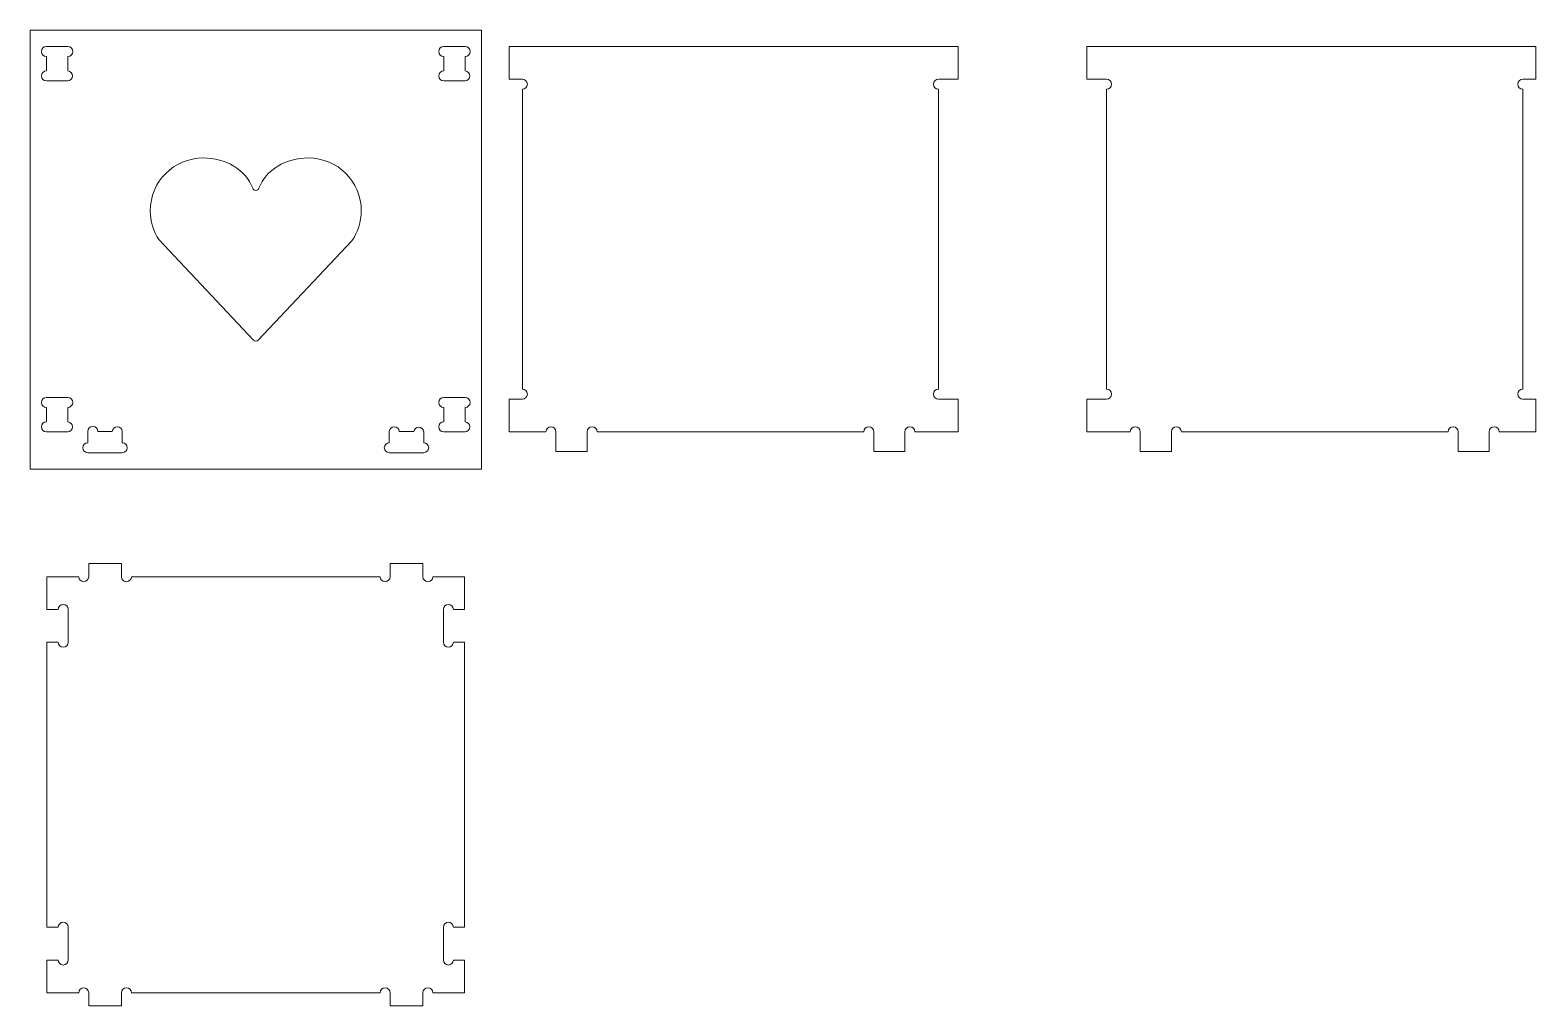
# Model space of a CAD drawing. Header units: millimetres. Extents: x -1744 to 2824, y -3870 to 2862.
# Drawn here: x 1267 to 2186, y -3854 to -3258 of the extents above; entities that cross this region are included whole.
import ezdxf

# ---------------------------------------------------------------- set-up
doc = ezdxf.new("R2010")
doc.units = ezdxf.units.MM
doc.header["$MEASUREMENT"] = 0
doc.layers.add('layer 1', color=7, linetype='Continuous')

msp = doc.modelspace()

# ---------------------------------------------------------------- linework, layer by layer
at = {"layer": 'layer 1', "color": 7, "lineweight": 20}
for points, knots in [([(1266.7189, -3258.1915), (1266.7189, -3258.1915), (1542.2188, -3258.1915), (1542.2188, -3258.1915), (1542.2188, -3258.1915), (1542.2188, -3258.1915), (1542.2188, -3526.1915), (1542.2188, -3526.1915), (1542.2188, -3526.1915), (1542.2188, -3526.1915), (1266.7189, -3526.1915), (1266.7189, -3526.1915), (1266.7189, -3526.1915), (1266.7189, -3526.1915), (1266.7189, -3258.1915), (1266.7189, -3258.1915)], [0, 0, 0, 0, 0.2, 0.2, 0.2, 0.2, 0.4, 0.4, 0.4, 0.4, 0.6, 0.6, 0.6, 0.6, 1, 1, 1, 1]), ([(1276.9687, -3591.8997), (1276.9687, -3591.8997), (1296.3688, -3591.8997), (1296.3688, -3591.8997), (1296.3688, -3591.8997), (1296.3688, -3593.5841), (1297.7344, -3594.9497), (1299.4188, -3594.9497), (1299.4188, -3594.9497), (1301.1032, -3594.9497), (1302.4688, -3593.5841), (1302.4688, -3591.8997), (1302.4688, -3591.8997), (1302.4688, -3591.8997), (1302.4688, -3583.8997), (1302.4688, -3583.8997), (1302.4688, -3583.8997), (1302.4688, -3583.8997), (1322.4688, -3583.8997), (1322.4688, -3583.8997), (1322.4688, -3583.8997), (1322.4688, -3583.8997), (1322.4688, -3591.8997), (1322.4688, -3591.8997), (1322.4688, -3591.8997), (1322.4688, -3593.5841), (1323.8344, -3594.9497), (1325.5188, -3594.9497), (1325.5188, -3594.9497), (1327.2032, -3594.9497), (1328.5688, -3593.5841), (1328.5688, -3591.8997), (1328.5688, -3591.8997), (1328.5688, -3591.8997), (1480.3689, -3591.8997), (1480.3689, -3591.8997), (1480.3689, -3591.8997), (1480.3689, -3593.5841), (1481.7345, -3594.9497), (1483.4189, -3594.9497), (1483.4189, -3594.9497), (1485.1033, -3594.9497), (1486.4689, -3593.5841), (1486.4689, -3591.8997), (1486.4689, -3591.8997), (1486.4689, -3591.8997), (1486.4689, -3583.8997), (1486.4689, -3583.8997), (1486.4689, -3583.8997), (1486.4689, -3583.8997), (1506.4689, -3583.8997), (1506.4689, -3583.8997), (1506.4689, -3583.8997), (1506.4689, -3583.8997), (1506.4689, -3591.8997), (1506.4689, -3591.8997), (1506.4689, -3591.8997), (1506.4689, -3593.5841), (1507.8345, -3594.9497), (1509.5189, -3594.9497), (1509.5189, -3594.9497), (1511.2033, -3594.9497), (1512.5689, -3593.5841), (1512.5689, -3591.8997), (1512.5689, -3591.8997), (1512.5689, -3591.8997), (1531.9688, -3591.8997), (1531.9688, -3591.8997), (1531.9688, -3591.8997), (1531.9688, -3591.8997), (1531.9688, -3611.8997), (1531.9688, -3611.8997), (1531.9688, -3611.8997), (1531.9688, -3611.8997), (1525.0687, -3611.8997), (1525.0687, -3611.8997), (1525.0687, -3611.8997), (1525.0687, -3610.2152), (1523.7032, -3608.8497), (1522.0187, -3608.8497), (1522.0187, -3608.8497), (1520.3342, -3608.8497), (1518.9474, -3610.2154), (1518.9687, -3611.8997), (1518.9687, -3611.8997), (1518.9687, -3611.8997), (1518.9688, -3611.9076), (1518.9688, -3611.9076), (1518.9688, -3611.9076), (1518.9688, -3611.9076), (1518.9688, -3631.8918), (1518.9688, -3631.8918), (1518.9688, -3631.8918), (1518.9688, -3631.8918), (1518.9687, -3631.8997), (1518.9687, -3631.8997), (1518.9687, -3631.8997), (1518.9687, -3633.5842), (1520.3342, -3634.9497), (1522.0187, -3634.9497), (1522.0187, -3634.9497), (1523.7032, -3634.9497), (1525.0687, -3633.5842), (1525.0687, -3631.8997), (1525.0687, -3631.8997), (1525.0687, -3631.8997), (1531.9688, -3631.8997), (1531.9688, -3631.8997), (1531.9688, -3631.8997), (1531.9688, -3631.8997), (1531.9688, -3805.8997), (1531.9688, -3805.8997), (1531.9688, -3805.8997), (1531.9688, -3805.8997), (1525.0688, -3805.8997), (1525.0688, -3805.8997), (1525.0688, -3805.8997), (1525.0688, -3804.2152), (1523.7033, -3802.8497), (1522.0188, -3802.8497), (1522.0188, -3802.8497), (1520.3343, -3802.8497), (1518.9688, -3804.2152), (1518.9688, -3805.8997), (1518.9688, -3805.8997), (1518.9688, -3805.8997), (1518.9688, -3805.8997), (1518.9688, -3805.8997), (1518.9688, -3805.8997), (1518.9688, -3805.8997), (1518.9688, -3825.8997), (1518.9688, -3825.8997), (1518.9688, -3825.8997), (1518.9688, -3825.8997), (1518.9688, -3825.8997), (1518.9688, -3825.8997), (1518.9688, -3825.8997), (1518.9688, -3827.5842), (1520.3343, -3828.9497), (1522.0188, -3828.9497), (1522.0188, -3828.9497), (1523.7033, -3828.9497), (1525.0688, -3827.5842), (1525.0688, -3825.8997), (1525.0688, -3825.8997), (1525.0688, -3825.8997), (1531.9688, -3825.8997), (1531.9688, -3825.8997), (1531.9688, -3825.8997), (1531.9688, -3825.8997), (1531.9688, -3845.8997), (1531.9688, -3845.8997), (1531.9688, -3845.8997), (1531.9688, -3845.8997), (1512.5689, -3845.8997), (1512.5689, -3845.8997), (1512.5689, -3845.8997), (1512.5689, -3844.2153), (1511.2033, -3842.8497), (1509.5189, -3842.8497), (1509.5189, -3842.8497), (1507.8345, -3842.8497), (1506.4689, -3844.2153), (1506.4689, -3845.8997), (1506.4689, -3845.8997), (1506.4689, -3845.8997), (1506.4689, -3853.8997), (1506.4689, -3853.8997), (1506.4689, -3853.8997), (1506.4689, -3853.8997), (1486.4689, -3853.8997), (1486.4689, -3853.8997), (1486.4689, -3853.8997), (1486.4689, -3853.8997), (1486.4689, -3845.8997), (1486.4689, -3845.8997), (1486.4689, -3845.8997), (1486.4689, -3844.2153), (1485.1033, -3842.8497), (1483.4189, -3842.8497), (1483.4189, -3842.8497), (1481.7345, -3842.8497), (1480.3689, -3844.2153), (1480.3689, -3845.8997), (1480.3689, -3845.8997), (1480.3689, -3845.8997), (1328.5688, -3845.8997), (1328.5688, -3845.8997), (1328.5688, -3845.8997), (1328.5688, -3844.2153), (1327.2032, -3842.8497), (1325.5188, -3842.8497), (1325.5188, -3842.8497), (1323.8344, -3842.8497), (1322.4688, -3844.2153), (1322.4688, -3845.8997), (1322.4688, -3845.8997), (1322.4688, -3845.8997), (1322.4688, -3853.8997), (1322.4688, -3853.8997), (1322.4688, -3853.8997), (1322.4688, -3853.8997), (1302.4688, -3853.8997), (1302.4688, -3853.8997), (1302.4688, -3853.8997), (1302.4688, -3853.8997), (1302.4688, -3845.8997), (1302.4688, -3845.8997), (1302.4688, -3845.8997), (1302.4688, -3844.2153), (1301.1032, -3842.8497), (1299.4188, -3842.8497), (1299.4188, -3842.8497), (1297.7344, -3842.8497), (1296.3688, -3844.2153), (1296.3688, -3845.8997), (1296.3688, -3845.8997), (1296.3688, -3845.8997), (1276.9687, -3845.8997), (1276.9687, -3845.8997), (1276.9687, -3845.8997), (1276.9687, -3845.8997), (1276.9687, -3825.8997), (1276.9687, -3825.8997), (1276.9687, -3825.8997), (1276.9687, -3825.8997), (1283.8688, -3825.8997), (1283.8688, -3825.8997), (1283.8688, -3825.8997), (1283.8688, -3827.5842), (1285.2343, -3828.9497), (1286.9188, -3828.9497), (1286.9188, -3828.9497), (1288.6033, -3828.9497), (1289.99, -3827.584), (1289.9688, -3825.8997), (1289.9688, -3825.8997), (1289.9688, -3825.8997), (1289.9687, -3825.8918), (1289.9687, -3825.8918), (1289.9687, -3825.8918), (1289.9687, -3825.8918), (1289.9687, -3805.9076), (1289.9687, -3805.9076), (1289.9687, -3805.9076), (1289.9687, -3805.9076), (1289.9688, -3805.8997), (1289.9688, -3805.8997), (1289.9688, -3805.8997), (1289.9688, -3804.2152), (1288.6033, -3802.8497), (1286.9188, -3802.8497), (1286.9188, -3802.8497), (1285.2343, -3802.8497), (1283.8688, -3804.2152), (1283.8688, -3805.8997), (1283.8688, -3805.8997), (1283.8688, -3805.8997), (1276.9687, -3805.8997), (1276.9687, -3805.8997), (1276.9687, -3805.8997), (1276.9687, -3805.8997), (1276.9687, -3631.8997), (1276.9687, -3631.8997), (1276.9687, -3631.8997), (1276.9687, -3631.8997), (1283.8688, -3631.8997), (1283.8688, -3631.8997), (1283.8688, -3631.8997), (1283.8688, -3633.5842), (1285.2343, -3634.9497), (1286.9188, -3634.9497), (1286.9188, -3634.9497), (1288.6033, -3634.9497), (1289.9688, -3633.5842), (1289.9688, -3631.8997), (1289.9688, -3631.8997), (1289.9688, -3631.8997), (1289.9687, -3631.8918), (1289.9687, -3631.8918), (1289.9687, -3631.8918), (1289.9687, -3631.8918), (1289.9687, -3611.9076), (1289.9687, -3611.9076), (1289.9687, -3611.9076), (1289.9687, -3611.9076), (1289.9688, -3611.8997), (1289.9688, -3611.8997), (1289.9688, -3611.8997), (1289.9688, -3610.2152), (1288.6033, -3608.8497), (1286.9188, -3608.8497), (1286.9188, -3608.8497), (1285.2343, -3608.8497), (1283.8688, -3610.2152), (1283.8688, -3611.8997), (1283.8688, -3611.8997), (1283.8688, -3611.8997), (1276.9687, -3611.8997), (1276.9687, -3611.8997), (1276.9687, -3611.8997), (1276.9687, -3611.8997), (1276.9687, -3591.8997), (1276.9687, -3591.8997)], [0, 0, 0, 0, 0.01298701, 0.01298701, 0.01298701, 0.01298701, 0.02597403, 0.02597403, 0.02597403, 0.02597403, 0.03896104, 0.03896104, 0.03896104, 0.03896104, 0.05194805, 0.05194805, 0.05194805, 0.05194805, 0.06493506, 0.06493506, 0.06493506, 0.06493506, 0.07792208, 0.07792208, 0.07792208, 0.07792208, 0.09090909, 0.09090909, 0.09090909, 0.09090909, 0.1038961, 0.1038961, 0.1038961, 0.1038961, 0.11688312, 0.11688312, 0.11688312, 0.11688312, 0.12987013, 0.12987013, 0.12987013, 0.12987013, 0.14285714, 0.14285714, 0.14285714, 0.14285714, 0.15584416, 0.15584416, 0.15584416, 0.15584416, 0.16883117, 0.16883117, 0.16883117, 0.16883117, 0.18181818, 0.18181818, 0.18181818, 0.18181818, 0.19480519, 0.19480519, 0.19480519, 0.19480519, 0.20779221, 0.20779221, 0.20779221, 0.20779221, 0.22077922, 0.22077922, 0.22077922, 0.22077922, 0.23376623, 0.23376623, 0.23376623, 0.23376623, 0.24675325, 0.24675325, 0.24675325, 0.24675325, 0.25974026, 0.25974026, 0.25974026, 0.25974026, 0.27272727, 0.27272727, 0.27272727, 0.27272727, 0.28571429, 0.28571429, 0.28571429, 0.28571429, 0.2987013, 0.2987013, 0.2987013, 0.2987013, 0.31168831, 0.31168831, 0.31168831, 0.31168831, 0.32467532, 0.32467532, 0.32467532, 0.32467532, 0.33766234, 0.33766234, 0.33766234, 0.33766234, 0.35064935, 0.35064935, 0.35064935, 0.35064935, 0.36363636, 0.36363636, 0.36363636, 0.36363636, 0.37662338, 0.37662338, 0.37662338, 0.37662338, 0.38961039, 0.38961039, 0.38961039, 0.38961039, 0.4025974, 0.4025974, 0.4025974, 0.4025974, 0.41558442, 0.41558442, 0.41558442, 0.41558442, 0.42857143, 0.42857143, 0.42857143, 0.42857143, 0.44155844, 0.44155844, 0.44155844, 0.44155844, 0.45454545, 0.45454545, 0.45454545, 0.45454545, 0.46753247, 0.46753247, 0.46753247, 0.46753247, 0.48051948, 0.48051948, 0.48051948, 0.48051948, 0.49350649, 0.49350649, 0.49350649, 0.49350649, 0.50649351, 0.50649351, 0.50649351, 0.50649351, 0.51948052, 0.51948052, 0.51948052, 0.51948052, 0.53246753, 0.53246753, 0.53246753, 0.53246753, 0.54545455, 0.54545455, 0.54545455, 0.54545455, 0.55844156, 0.55844156, 0.55844156, 0.55844156, 0.57142857, 0.57142857, 0.57142857, 0.57142857, 0.58441558, 0.58441558, 0.58441558, 0.58441558, 0.5974026, 0.5974026, 0.5974026, 0.5974026, 0.61038961, 0.61038961, 0.61038961, 0.61038961, 0.62337662, 0.62337662, 0.62337662, 0.62337662, 0.63636364, 0.63636364, 0.63636364, 0.63636364, 0.64935065, 0.64935065, 0.64935065, 0.64935065, 0.66233766, 0.66233766, 0.66233766, 0.66233766, 0.67532468, 0.67532468, 0.67532468, 0.67532468, 0.68831169, 0.68831169, 0.68831169, 0.68831169, 0.7012987, 0.7012987, 0.7012987, 0.7012987, 0.71428571, 0.71428571, 0.71428571, 0.71428571, 0.72727273, 0.72727273, 0.72727273, 0.72727273, 0.74025974, 0.74025974, 0.74025974, 0.74025974, 0.75324675, 0.75324675, 0.75324675, 0.75324675, 0.76623377, 0.76623377, 0.76623377, 0.76623377, 0.77922078, 0.77922078, 0.77922078, 0.77922078, 0.79220779, 0.79220779, 0.79220779, 0.79220779, 0.80519481, 0.80519481, 0.80519481, 0.80519481, 0.81818182, 0.81818182, 0.81818182, 0.81818182, 0.83116883, 0.83116883, 0.83116883, 0.83116883, 0.84415584, 0.84415584, 0.84415584, 0.84415584, 0.85714286, 0.85714286, 0.85714286, 0.85714286, 0.87012987, 0.87012987, 0.87012987, 0.87012987, 0.88311688, 0.88311688, 0.88311688, 0.88311688, 0.8961039, 0.8961039, 0.8961039, 0.8961039, 0.90909091, 0.90909091, 0.90909091, 0.90909091, 0.92207792, 0.92207792, 0.92207792, 0.92207792, 0.93506494, 0.93506494, 0.93506494, 0.93506494, 0.94805195, 0.94805195, 0.94805195, 0.94805195, 0.96103896, 0.96103896, 0.96103896, 0.96103896, 0.97402597, 0.97402597, 0.97402597, 0.97402597, 1, 1, 1, 1])]:
    msp.add_open_spline(points, degree=3, knots=knots, dxfattribs=at)
at = {"layer": 'layer 1', "color": 2, "lineweight": 20}
for points, knots in [([(1276.7187, -3283.0915), (1276.7187, -3283.0915), (1276.7187, -3274.2915), (1276.7187, -3274.2915), (1276.7187, -3274.2915), (1275.0342, -3274.2915), (1273.6687, -3272.926), (1273.6687, -3271.2415), (1273.6687, -3271.2415), (1273.6687, -3269.557), (1275.0342, -3268.1915), (1276.7187, -3268.1915), (1276.7187, -3268.1915), (1276.7187, -3268.1915), (1289.7187, -3268.1915), (1289.7187, -3268.1915), (1289.7187, -3268.1915), (1291.4032, -3268.1915), (1292.7687, -3269.557), (1292.7687, -3271.2415), (1292.7687, -3271.2415), (1292.7687, -3272.926), (1291.4032, -3274.2915), (1289.7187, -3274.2915), (1289.7187, -3274.2915), (1289.7187, -3274.2915), (1289.7187, -3283.1078), (1289.7187, -3283.1078), (1289.7187, -3283.1078), (1291.2988, -3283.2222), (1292.5452, -3284.5403), (1292.5452, -3286.1496), (1292.5452, -3286.1496), (1292.5452, -3287.7589), (1291.2988, -3289.077), (1289.7187, -3289.1914), (1289.7187, -3289.1914), (1289.7187, -3289.1914), (1289.7187, -3289.1915), (1289.7187, -3289.1915), (1289.7187, -3289.1915), (1289.7187, -3289.1915), (1289.7172, -3289.1915), (1289.7172, -3289.1915), (1289.7172, -3289.1915), (1289.6439, -3289.1968), (1289.5699, -3289.1996), (1289.4952, -3289.1996), (1289.4952, -3289.1996), (1289.4205, -3289.1996), (1289.3465, -3289.1968), (1289.2732, -3289.1915), (1289.2732, -3289.1915), (1289.2732, -3289.1915), (1276.7187, -3289.1915), (1276.7187, -3289.1915), (1276.7187, -3289.1915), (1275.0342, -3289.1915), (1273.6687, -3287.826), (1273.6687, -3286.1415), (1273.6687, -3286.1415), (1273.6687, -3284.457), (1275.0342, -3283.0915), (1276.7187, -3283.0915)], [0, 0, 0, 0, 0.05882353, 0.05882353, 0.05882353, 0.05882353, 0.11764706, 0.11764706, 0.11764706, 0.11764706, 0.17647059, 0.17647059, 0.17647059, 0.17647059, 0.23529412, 0.23529412, 0.23529412, 0.23529412, 0.29411765, 0.29411765, 0.29411765, 0.29411765, 0.35294118, 0.35294118, 0.35294118, 0.35294118, 0.41176471, 0.41176471, 0.41176471, 0.41176471, 0.47058824, 0.47058824, 0.47058824, 0.47058824, 0.52941176, 0.52941176, 0.52941176, 0.52941176, 0.58823529, 0.58823529, 0.58823529, 0.58823529, 0.64705882, 0.64705882, 0.64705882, 0.64705882, 0.70588235, 0.70588235, 0.70588235, 0.70588235, 0.76470588, 0.76470588, 0.76470588, 0.76470588, 0.82352941, 0.82352941, 0.82352941, 0.82352941, 0.88235294, 0.88235294, 0.88235294, 0.88235294, 1, 1, 1, 1]), ([(1519.2188, -3283.0915), (1519.2188, -3283.0915), (1519.2188, -3274.2915), (1519.2188, -3274.2915), (1519.2188, -3274.2915), (1517.5343, -3274.2915), (1516.1688, -3272.926), (1516.1688, -3271.2415), (1516.1688, -3271.2415), (1516.1688, -3269.557), (1517.5343, -3268.1915), (1519.2188, -3268.1915), (1519.2188, -3268.1915), (1519.2188, -3268.1915), (1532.2188, -3268.1915), (1532.2188, -3268.1915), (1532.2188, -3268.1915), (1533.9033, -3268.1915), (1535.2688, -3269.557), (1535.2688, -3271.2415), (1535.2688, -3271.2415), (1535.2688, -3272.926), (1533.9033, -3274.2915), (1532.2188, -3274.2915), (1532.2188, -3274.2915), (1532.2188, -3274.2915), (1532.2188, -3283.1078), (1532.2188, -3283.1078), (1532.2188, -3283.1078), (1533.7989, -3283.2222), (1535.0453, -3284.5403), (1535.0453, -3286.1496), (1535.0453, -3286.1496), (1535.0453, -3287.7589), (1533.7989, -3289.077), (1532.2188, -3289.1914), (1532.2188, -3289.1914), (1532.2188, -3289.1914), (1532.2188, -3289.1915), (1532.2188, -3289.1915), (1532.2188, -3289.1915), (1532.2188, -3289.1915), (1532.2173, -3289.1915), (1532.2173, -3289.1915), (1532.2173, -3289.1915), (1532.144, -3289.1968), (1532.07, -3289.1996), (1531.9953, -3289.1996), (1531.9953, -3289.1996), (1531.9206, -3289.1996), (1531.8466, -3289.1968), (1531.7733, -3289.1915), (1531.7733, -3289.1915), (1531.7733, -3289.1915), (1519.2188, -3289.1915), (1519.2188, -3289.1915), (1519.2188, -3289.1915), (1517.5343, -3289.1915), (1516.1688, -3287.826), (1516.1688, -3286.1415), (1516.1688, -3286.1415), (1516.1688, -3284.457), (1517.5343, -3283.0915), (1519.2188, -3283.0915)], [0, 0, 0, 0, 0.05882353, 0.05882353, 0.05882353, 0.05882353, 0.11764706, 0.11764706, 0.11764706, 0.11764706, 0.17647059, 0.17647059, 0.17647059, 0.17647059, 0.23529412, 0.23529412, 0.23529412, 0.23529412, 0.29411765, 0.29411765, 0.29411765, 0.29411765, 0.35294118, 0.35294118, 0.35294118, 0.35294118, 0.41176471, 0.41176471, 0.41176471, 0.41176471, 0.47058824, 0.47058824, 0.47058824, 0.47058824, 0.52941176, 0.52941176, 0.52941176, 0.52941176, 0.58823529, 0.58823529, 0.58823529, 0.58823529, 0.64705882, 0.64705882, 0.64705882, 0.64705882, 0.70588235, 0.70588235, 0.70588235, 0.70588235, 0.76470588, 0.76470588, 0.76470588, 0.76470588, 0.82352941, 0.82352941, 0.82352941, 0.82352941, 0.88235294, 0.88235294, 0.88235294, 0.88235294, 1, 1, 1, 1]), ([(1276.7187, -3497.3415), (1276.7187, -3497.3415), (1276.7187, -3488.5415), (1276.7187, -3488.5415), (1276.7187, -3488.5415), (1275.0342, -3488.5415), (1273.6687, -3487.176), (1273.6687, -3485.4915), (1273.6687, -3485.4915), (1273.6687, -3483.807), (1275.0342, -3482.4415), (1276.7187, -3482.4415), (1276.7187, -3482.4415), (1276.7187, -3482.4415), (1289.7187, -3482.4415), (1289.7187, -3482.4415), (1289.7187, -3482.4415), (1291.4032, -3482.4415), (1292.7687, -3483.807), (1292.7687, -3485.4915), (1292.7687, -3485.4915), (1292.7687, -3487.176), (1291.4032, -3488.5415), (1289.7187, -3488.5415), (1289.7187, -3488.5415), (1289.7187, -3488.5415), (1289.7187, -3497.3578), (1289.7187, -3497.3578), (1289.7187, -3497.3578), (1291.2988, -3497.4722), (1292.5452, -3498.7903), (1292.5452, -3500.3996), (1292.5452, -3500.3996), (1292.5452, -3502.0089), (1291.2988, -3503.327), (1289.7187, -3503.4414), (1289.7187, -3503.4414), (1289.7187, -3503.4414), (1289.7187, -3503.4415), (1289.7187, -3503.4415), (1289.7187, -3503.4415), (1289.7187, -3503.4415), (1289.7172, -3503.4415), (1289.7172, -3503.4415), (1289.7172, -3503.4415), (1289.6439, -3503.4468), (1289.5699, -3503.4496), (1289.4952, -3503.4496), (1289.4952, -3503.4496), (1289.4205, -3503.4496), (1289.3465, -3503.4468), (1289.2732, -3503.4415), (1289.2732, -3503.4415), (1289.2732, -3503.4415), (1276.7187, -3503.4415), (1276.7187, -3503.4415), (1276.7187, -3503.4415), (1275.0342, -3503.4415), (1273.6687, -3502.076), (1273.6687, -3500.3915), (1273.6687, -3500.3915), (1273.6687, -3498.707), (1275.0342, -3497.3415), (1276.7187, -3497.3415)], [0, 0, 0, 0, 0.05882353, 0.05882353, 0.05882353, 0.05882353, 0.11764706, 0.11764706, 0.11764706, 0.11764706, 0.17647059, 0.17647059, 0.17647059, 0.17647059, 0.23529412, 0.23529412, 0.23529412, 0.23529412, 0.29411765, 0.29411765, 0.29411765, 0.29411765, 0.35294118, 0.35294118, 0.35294118, 0.35294118, 0.41176471, 0.41176471, 0.41176471, 0.41176471, 0.47058824, 0.47058824, 0.47058824, 0.47058824, 0.52941176, 0.52941176, 0.52941176, 0.52941176, 0.58823529, 0.58823529, 0.58823529, 0.58823529, 0.64705882, 0.64705882, 0.64705882, 0.64705882, 0.70588235, 0.70588235, 0.70588235, 0.70588235, 0.76470588, 0.76470588, 0.76470588, 0.76470588, 0.82352941, 0.82352941, 0.82352941, 0.82352941, 0.88235294, 0.88235294, 0.88235294, 0.88235294, 1, 1, 1, 1]), ([(1519.2188, -3497.3415), (1519.2188, -3497.3415), (1519.2188, -3488.5415), (1519.2188, -3488.5415), (1519.2188, -3488.5415), (1517.5343, -3488.5415), (1516.1688, -3487.176), (1516.1688, -3485.4915), (1516.1688, -3485.4915), (1516.1688, -3483.807), (1517.5343, -3482.4415), (1519.2188, -3482.4415), (1519.2188, -3482.4415), (1519.2188, -3482.4415), (1532.2188, -3482.4415), (1532.2188, -3482.4415), (1532.2188, -3482.4415), (1533.9033, -3482.4415), (1535.2688, -3483.807), (1535.2688, -3485.4915), (1535.2688, -3485.4915), (1535.2688, -3487.176), (1533.9033, -3488.5415), (1532.2188, -3488.5415), (1532.2188, -3488.5415), (1532.2188, -3488.5415), (1532.2188, -3497.3578), (1532.2188, -3497.3578), (1532.2188, -3497.3578), (1533.7989, -3497.4722), (1535.0453, -3498.7903), (1535.0453, -3500.3996), (1535.0453, -3500.3996), (1535.0453, -3502.0089), (1533.7989, -3503.327), (1532.2188, -3503.4414), (1532.2188, -3503.4414), (1532.2188, -3503.4414), (1532.2188, -3503.4415), (1532.2188, -3503.4415), (1532.2188, -3503.4415), (1532.2188, -3503.4415), (1532.2173, -3503.4415), (1532.2173, -3503.4415), (1532.2173, -3503.4415), (1532.144, -3503.4468), (1532.07, -3503.4496), (1531.9953, -3503.4496), (1531.9953, -3503.4496), (1531.9206, -3503.4496), (1531.8466, -3503.4468), (1531.7733, -3503.4415), (1531.7733, -3503.4415), (1531.7733, -3503.4415), (1519.2188, -3503.4415), (1519.2188, -3503.4415), (1519.2188, -3503.4415), (1517.5343, -3503.4415), (1516.1688, -3502.076), (1516.1688, -3500.3915), (1516.1688, -3500.3915), (1516.1688, -3498.707), (1517.5343, -3497.3415), (1519.2188, -3497.3415)], [0, 0, 0, 0, 0.05882353, 0.05882353, 0.05882353, 0.05882353, 0.11764706, 0.11764706, 0.11764706, 0.11764706, 0.17647059, 0.17647059, 0.17647059, 0.17647059, 0.23529412, 0.23529412, 0.23529412, 0.23529412, 0.29411765, 0.29411765, 0.29411765, 0.29411765, 0.35294118, 0.35294118, 0.35294118, 0.35294118, 0.41176471, 0.41176471, 0.41176471, 0.41176471, 0.47058824, 0.47058824, 0.47058824, 0.47058824, 0.52941176, 0.52941176, 0.52941176, 0.52941176, 0.58823529, 0.58823529, 0.58823529, 0.58823529, 0.64705882, 0.64705882, 0.64705882, 0.64705882, 0.70588235, 0.70588235, 0.70588235, 0.70588235, 0.76470588, 0.76470588, 0.76470588, 0.76470588, 0.82352941, 0.82352941, 0.82352941, 0.82352941, 0.88235294, 0.88235294, 0.88235294, 0.88235294, 1, 1, 1, 1]), ([(1308.0687, -3503.1915), (1308.0687, -3503.1915), (1316.885, -3503.1915), (1316.885, -3503.1915), (1316.885, -3503.1915), (1316.9994, -3501.6114), (1318.3175, -3500.365), (1319.9268, -3500.365), (1319.9268, -3500.365), (1321.5361, -3500.365), (1322.8542, -3501.6114), (1322.9686, -3503.1915), (1322.9686, -3503.1915), (1322.9686, -3503.1915), (1322.9687, -3503.1915), (1322.9687, -3503.1915), (1322.9687, -3503.1915), (1322.9687, -3503.1915), (1322.9687, -3503.193), (1322.9687, -3503.193), (1322.9687, -3503.193), (1322.974, -3503.2663), (1322.9768, -3503.3403), (1322.9768, -3503.415), (1322.9768, -3503.415), (1322.9768, -3503.4897), (1322.974, -3503.5637), (1322.9687, -3503.637), (1322.9687, -3503.637), (1322.9687, -3503.637), (1322.9687, -3510.0915), (1322.9687, -3510.0915), (1322.9687, -3510.0915), (1324.6532, -3510.0915), (1326.0187, -3511.457), (1326.0187, -3513.1415), (1326.0187, -3513.1415), (1326.0187, -3514.826), (1324.6532, -3516.1915), (1322.9687, -3516.1915), (1322.9687, -3516.1915), (1322.9687, -3516.1915), (1301.9687, -3516.1915), (1301.9687, -3516.1915), (1301.9687, -3516.1915), (1300.2842, -3516.1915), (1298.9187, -3514.826), (1298.9187, -3513.1415), (1298.9187, -3513.1415), (1298.9187, -3511.457), (1300.2842, -3510.0915), (1301.9687, -3510.0915), (1301.9687, -3510.0915), (1301.9687, -3510.0915), (1301.9687, -3503.1915), (1301.9687, -3503.1915), (1301.9687, -3503.1915), (1301.9687, -3501.507), (1303.3342, -3500.1415), (1305.0187, -3500.1415), (1305.0187, -3500.1415), (1306.7032, -3500.1415), (1308.0687, -3501.507), (1308.0687, -3503.1915)], [0, 0, 0, 0, 0.05882353, 0.05882353, 0.05882353, 0.05882353, 0.11764706, 0.11764706, 0.11764706, 0.11764706, 0.17647059, 0.17647059, 0.17647059, 0.17647059, 0.23529412, 0.23529412, 0.23529412, 0.23529412, 0.29411765, 0.29411765, 0.29411765, 0.29411765, 0.35294118, 0.35294118, 0.35294118, 0.35294118, 0.41176471, 0.41176471, 0.41176471, 0.41176471, 0.47058824, 0.47058824, 0.47058824, 0.47058824, 0.52941176, 0.52941176, 0.52941176, 0.52941176, 0.58823529, 0.58823529, 0.58823529, 0.58823529, 0.64705882, 0.64705882, 0.64705882, 0.64705882, 0.70588235, 0.70588235, 0.70588235, 0.70588235, 0.76470588, 0.76470588, 0.76470588, 0.76470588, 0.82352941, 0.82352941, 0.82352941, 0.82352941, 0.88235294, 0.88235294, 0.88235294, 0.88235294, 1, 1, 1, 1]), ([(1485.9688, -3503.1915), (1485.9688, -3503.1915), (1485.979, -3503.1915), (1485.979, -3503.1915), (1485.979, -3503.1915), (1486.1062, -3501.6239), (1487.4185, -3500.3915), (1489.0188, -3500.3915), (1489.0188, -3500.3915), (1490.6191, -3500.3915), (1491.9314, -3501.6239), (1492.0586, -3503.1915), (1492.0586, -3503.1915), (1492.0586, -3503.1915), (1500.9135, -3503.1915), (1500.9135, -3503.1915), (1500.9135, -3503.1915), (1501.141, -3501.7319), (1502.4035, -3500.615), (1503.9269, -3500.615), (1503.9269, -3500.615), (1505.4503, -3500.615), (1506.7128, -3501.7319), (1506.9403, -3503.1915), (1506.9403, -3503.1915), (1506.9403, -3503.1915), (1506.9688, -3503.1915), (1506.9688, -3503.1915), (1506.9688, -3503.1915), (1506.9688, -3503.1915), (1506.9688, -3503.443), (1506.9688, -3503.443), (1506.9688, -3503.443), (1506.9741, -3503.5163), (1506.9769, -3503.5903), (1506.9769, -3503.665), (1506.9769, -3503.665), (1506.9769, -3503.7397), (1506.9741, -3503.8137), (1506.9688, -3503.887), (1506.9688, -3503.887), (1506.9688, -3503.887), (1506.9688, -3510.0915), (1506.9688, -3510.0915), (1506.9688, -3510.0915), (1508.6533, -3510.0915), (1510.0188, -3511.457), (1510.0188, -3513.1415), (1510.0188, -3513.1415), (1510.0188, -3514.826), (1508.6533, -3516.1915), (1506.9688, -3516.1915), (1506.9688, -3516.1915), (1506.9688, -3516.1915), (1485.9688, -3516.1915), (1485.9688, -3516.1915), (1485.9688, -3516.1915), (1484.2843, -3516.1915), (1482.9188, -3514.826), (1482.9188, -3513.1415), (1482.9188, -3513.1415), (1482.9188, -3511.457), (1484.2843, -3510.0915), (1485.9688, -3510.0915), (1485.9688, -3510.0915), (1485.9688, -3510.0915), (1485.9688, -3503.4415), (1485.9688, -3503.4415), (1485.9688, -3503.4415), (1485.9688, -3503.4415), (1485.9688, -3503.1915), (1485.9688, -3503.1915)], [0, 0, 0, 0, 0.05263158, 0.05263158, 0.05263158, 0.05263158, 0.10526316, 0.10526316, 0.10526316, 0.10526316, 0.15789474, 0.15789474, 0.15789474, 0.15789474, 0.21052632, 0.21052632, 0.21052632, 0.21052632, 0.26315789, 0.26315789, 0.26315789, 0.26315789, 0.31578947, 0.31578947, 0.31578947, 0.31578947, 0.36842105, 0.36842105, 0.36842105, 0.36842105, 0.42105263, 0.42105263, 0.42105263, 0.42105263, 0.47368421, 0.47368421, 0.47368421, 0.47368421, 0.52631579, 0.52631579, 0.52631579, 0.52631579, 0.57894737, 0.57894737, 0.57894737, 0.57894737, 0.63157895, 0.63157895, 0.63157895, 0.63157895, 0.68421053, 0.68421053, 0.68421053, 0.68421053, 0.73684211, 0.73684211, 0.73684211, 0.73684211, 0.78947368, 0.78947368, 0.78947368, 0.78947368, 0.84210526, 0.84210526, 0.84210526, 0.84210526, 0.89473684, 0.89473684, 0.89473684, 0.89473684, 1, 1, 1, 1])]:
    msp.add_open_spline(points, degree=3, knots=knots, dxfattribs=at)
at = {"layer": 'layer 1', "color": 254, "lineweight": 20}
for points in [[(1567.1874, -3268.1915), (1567.1874, -3268.1915), (1821.1874, -3268.1915), (1821.1874, -3268.1915), (1821.1874, -3268.1915), (1821.1874, -3268.1915), (1833.1874, -3268.1915), (1833.1874, -3268.1915), (1833.1874, -3268.1915), (1833.1874, -3268.1915), (1833.1874, -3288.1915), (1833.1874, -3288.1915), (1833.1874, -3288.1915), (1833.1874, -3288.1915), (1821.1874, -3288.1915), (1821.1874, -3288.1915), (1821.1874, -3288.1915), (1819.503, -3288.1915), (1818.1374, -3289.557), (1818.1374, -3291.2415), (1818.1374, -3291.2415), (1818.1374, -3292.926), (1819.503, -3294.2915), (1821.1874, -3294.2915), (1821.1874, -3294.2915), (1821.1874, -3294.2915), (1821.1874, -3477.3415), (1821.1874, -3477.3415), (1821.1874, -3477.3415), (1819.503, -3477.3415), (1818.1374, -3478.707), (1818.1374, -3480.3915), (1818.1374, -3480.3915), (1818.1374, -3482.076), (1819.503, -3483.4415), (1821.1874, -3483.4415), (1821.1874, -3483.4415), (1821.1874, -3483.4415), (1833.1874, -3483.4415), (1833.1874, -3483.4415), (1833.1874, -3483.4415), (1833.1874, -3483.4415), (1833.1874, -3503.4415), (1833.1874, -3503.4415), (1833.1874, -3503.4415), (1833.1874, -3503.4415), (1821.1874, -3503.4415), (1821.1874, -3503.4415), (1821.1874, -3503.4415), (1821.1874, -3503.4415), (1806.7875, -3503.4415), (1806.7875, -3503.4415), (1806.7875, -3503.4415), (1806.7875, -3501.757), (1805.4219, -3500.3915), (1803.7375, -3500.3915), (1803.7375, -3500.3915), (1802.0531, -3500.3915), (1800.6875, -3501.757), (1800.6875, -3503.4415), (1800.6875, -3503.4415), (1800.6875, -3503.4415), (1800.6875, -3515.4415), (1800.6875, -3515.4415), (1800.6875, -3515.4415), (1800.6875, -3515.4415), (1781.6875, -3515.4415), (1781.6875, -3515.4415), (1781.6875, -3515.4415), (1781.6875, -3515.4415), (1781.6875, -3503.4415), (1781.6875, -3503.4415), (1781.6875, -3503.4415), (1781.6875, -3501.757), (1780.3219, -3500.3915), (1778.6375, -3500.3915), (1778.6375, -3500.3915), (1776.9531, -3500.3915), (1775.5875, -3501.757), (1775.5875, -3503.4415), (1775.5875, -3503.4415), (1775.5875, -3503.4415), (1612.7874, -3503.4415), (1612.7874, -3503.4415), (1612.7874, -3503.4415), (1612.7874, -3501.757), (1611.4218, -3500.3915), (1609.7374, -3500.3915), (1609.7374, -3500.3915), (1608.053, -3500.3915), (1606.6874, -3501.757), (1606.6874, -3503.4415), (1606.6874, -3503.4415), (1606.6874, -3503.4415), (1606.6874, -3515.4415), (1606.6874, -3515.4415), (1606.6874, -3515.4415), (1606.6874, -3515.4415), (1587.6874, -3515.4415), (1587.6874, -3515.4415), (1587.6874, -3515.4415), (1587.6874, -3515.4415), (1587.6874, -3503.4415), (1587.6874, -3503.4415), (1587.6874, -3503.4415), (1587.6874, -3501.757), (1586.3218, -3500.3915), (1584.6374, -3500.3915), (1584.6374, -3500.3915), (1582.953, -3500.3915), (1581.5874, -3501.757), (1581.5874, -3503.4415), (1581.5874, -3503.4415), (1581.5874, -3503.4415), (1567.1874, -3503.4415), (1567.1874, -3503.4415), (1567.1874, -3503.4415), (1567.1874, -3503.4415), (1559.1874, -3503.4415), (1559.1874, -3503.4415), (1559.1874, -3503.4415), (1559.1874, -3503.4415), (1559.1874, -3483.4415), (1559.1874, -3483.4415), (1559.1874, -3483.4415), (1559.1874, -3483.4415), (1567.1874, -3483.4415), (1567.1874, -3483.4415), (1567.1874, -3483.4415), (1568.8718, -3483.4415), (1570.2374, -3482.076), (1570.2374, -3480.3915), (1570.2374, -3480.3915), (1570.2374, -3478.707), (1568.8718, -3477.3415), (1567.1874, -3477.3415), (1567.1874, -3477.3415), (1567.1874, -3477.3415), (1567.1874, -3294.2915), (1567.1874, -3294.2915), (1567.1874, -3294.2915), (1568.8718, -3294.2915), (1570.2374, -3292.926), (1570.2374, -3291.2415), (1570.2374, -3291.2415), (1570.2374, -3289.557), (1568.8718, -3288.1915), (1567.1874, -3288.1915), (1567.1874, -3288.1915), (1567.1874, -3288.1915), (1559.1874, -3288.1915), (1559.1874, -3288.1915), (1559.1874, -3288.1915), (1559.1874, -3288.1915), (1559.1874, -3268.1915), (1559.1874, -3268.1915), (1559.1874, -3268.1915), (1559.1874, -3268.1915), (1567.1874, -3268.1915), (1567.1874, -3268.1915)], [(2177.8427, -3268.1915), (2177.8427, -3268.1915), (1923.8427, -3268.1915), (1923.8427, -3268.1915), (1923.8427, -3268.1915), (1923.8427, -3268.1915), (1911.8427, -3268.1915), (1911.8427, -3268.1915), (1911.8427, -3268.1915), (1911.8427, -3268.1915), (1911.8427, -3288.1915), (1911.8427, -3288.1915), (1911.8427, -3288.1915), (1911.8427, -3288.1915), (1923.8427, -3288.1915), (1923.8427, -3288.1915), (1923.8427, -3288.1915), (1925.5271, -3288.1915), (1926.8927, -3289.557), (1926.8927, -3291.2415), (1926.8927, -3291.2415), (1926.8927, -3292.926), (1925.5271, -3294.2915), (1923.8427, -3294.2915), (1923.8427, -3294.2915), (1923.8427, -3294.2915), (1923.8427, -3477.3415), (1923.8427, -3477.3415), (1923.8427, -3477.3415), (1925.5271, -3477.3415), (1926.8927, -3478.707), (1926.8927, -3480.3915), (1926.8927, -3480.3915), (1926.8927, -3482.076), (1925.5271, -3483.4415), (1923.8427, -3483.4415), (1923.8427, -3483.4415), (1923.8427, -3483.4415), (1911.8427, -3483.4415), (1911.8427, -3483.4415), (1911.8427, -3483.4415), (1911.8427, -3483.4415), (1911.8427, -3503.4415), (1911.8427, -3503.4415), (1911.8427, -3503.4415), (1911.8427, -3503.4415), (1923.8427, -3503.4415), (1923.8427, -3503.4415), (1923.8427, -3503.4415), (1923.8427, -3503.4415), (1938.2426, -3503.4415), (1938.2426, -3503.4415), (1938.2426, -3503.4415), (1938.2426, -3501.757), (1939.6082, -3500.3915), (1941.2926, -3500.3915), (1941.2926, -3500.3915), (1942.977, -3500.3915), (1944.3426, -3501.757), (1944.3426, -3503.4415), (1944.3426, -3503.4415), (1944.3426, -3503.4415), (1944.3426, -3515.4415), (1944.3426, -3515.4415), (1944.3426, -3515.4415), (1944.3426, -3515.4415), (1963.3426, -3515.4415), (1963.3426, -3515.4415), (1963.3426, -3515.4415), (1963.3426, -3515.4415), (1963.3426, -3503.4415), (1963.3426, -3503.4415), (1963.3426, -3503.4415), (1963.3426, -3501.757), (1964.7082, -3500.3915), (1966.3926, -3500.3915), (1966.3926, -3500.3915), (1968.077, -3500.3915), (1969.4426, -3501.757), (1969.4426, -3503.4415), (1969.4426, -3503.4415), (1969.4426, -3503.4415), (2132.2427, -3503.4415), (2132.2427, -3503.4415), (2132.2427, -3503.4415), (2132.2427, -3501.757), (2133.6083, -3500.3915), (2135.2927, -3500.3915), (2135.2927, -3500.3915), (2136.9771, -3500.3915), (2138.3427, -3501.757), (2138.3427, -3503.4415), (2138.3427, -3503.4415), (2138.3427, -3503.4415), (2138.3427, -3515.4415), (2138.3427, -3515.4415), (2138.3427, -3515.4415), (2138.3427, -3515.4415), (2157.3427, -3515.4415), (2157.3427, -3515.4415), (2157.3427, -3515.4415), (2157.3427, -3515.4415), (2157.3427, -3503.4415), (2157.3427, -3503.4415), (2157.3427, -3503.4415), (2157.3427, -3501.757), (2158.7083, -3500.3915), (2160.3927, -3500.3915), (2160.3927, -3500.3915), (2162.0771, -3500.3915), (2163.4427, -3501.757), (2163.4427, -3503.4415), (2163.4427, -3503.4415), (2163.4427, -3503.4415), (2177.8427, -3503.4415), (2177.8427, -3503.4415), (2177.8427, -3503.4415), (2177.8427, -3503.4415), (2185.8427, -3503.4415), (2185.8427, -3503.4415), (2185.8427, -3503.4415), (2185.8427, -3503.4415), (2185.8427, -3483.4415), (2185.8427, -3483.4415), (2185.8427, -3483.4415), (2185.8427, -3483.4415), (2177.8427, -3483.4415), (2177.8427, -3483.4415), (2177.8427, -3483.4415), (2176.1583, -3483.4415), (2174.7927, -3482.076), (2174.7927, -3480.3915), (2174.7927, -3480.3915), (2174.7927, -3478.707), (2176.1583, -3477.3415), (2177.8427, -3477.3415), (2177.8427, -3477.3415), (2177.8427, -3477.3415), (2177.8427, -3294.2915), (2177.8427, -3294.2915), (2177.8427, -3294.2915), (2176.1583, -3294.2915), (2174.7927, -3292.926), (2174.7927, -3291.2415), (2174.7927, -3291.2415), (2174.7927, -3289.557), (2176.1583, -3288.1915), (2177.8427, -3288.1915), (2177.8427, -3288.1915), (2177.8427, -3288.1915), (2185.8427, -3288.1915), (2185.8427, -3288.1915), (2185.8427, -3288.1915), (2185.8427, -3288.1915), (2185.8427, -3268.1915), (2185.8427, -3268.1915), (2185.8427, -3268.1915), (2185.8427, -3268.1915), (2177.8427, -3268.1915), (2177.8427, -3268.1915)]]:
    msp.add_open_spline(points, degree=3, knots=[0, 0, 0, 0, 0.02439024, 0.02439024, 0.02439024, 0.02439024, 0.04878049, 0.04878049, 0.04878049, 0.04878049, 0.07317073, 0.07317073, 0.07317073, 0.07317073, 0.09756098, 0.09756098, 0.09756098, 0.09756098, 0.12195122, 0.12195122, 0.12195122, 0.12195122, 0.14634146, 0.14634146, 0.14634146, 0.14634146, 0.17073171, 0.17073171, 0.17073171, 0.17073171, 0.19512195, 0.19512195, 0.19512195, 0.19512195, 0.2195122, 0.2195122, 0.2195122, 0.2195122, 0.24390244, 0.24390244, 0.24390244, 0.24390244, 0.26829268, 0.26829268, 0.26829268, 0.26829268, 0.29268293, 0.29268293, 0.29268293, 0.29268293, 0.31707317, 0.31707317, 0.31707317, 0.31707317, 0.34146341, 0.34146341, 0.34146341, 0.34146341, 0.36585366, 0.36585366, 0.36585366, 0.36585366, 0.3902439, 0.3902439, 0.3902439, 0.3902439, 0.41463415, 0.41463415, 0.41463415, 0.41463415, 0.43902439, 0.43902439, 0.43902439, 0.43902439, 0.46341463, 0.46341463, 0.46341463, 0.46341463, 0.48780488, 0.48780488, 0.48780488, 0.48780488, 0.51219512, 0.51219512, 0.51219512, 0.51219512, 0.53658537, 0.53658537, 0.53658537, 0.53658537, 0.56097561, 0.56097561, 0.56097561, 0.56097561, 0.58536585, 0.58536585, 0.58536585, 0.58536585, 0.6097561, 0.6097561, 0.6097561, 0.6097561, 0.63414634, 0.63414634, 0.63414634, 0.63414634, 0.65853659, 0.65853659, 0.65853659, 0.65853659, 0.68292683, 0.68292683, 0.68292683, 0.68292683, 0.70731707, 0.70731707, 0.70731707, 0.70731707, 0.73170732, 0.73170732, 0.73170732, 0.73170732, 0.75609756, 0.75609756, 0.75609756, 0.75609756, 0.7804878, 0.7804878, 0.7804878, 0.7804878, 0.80487805, 0.80487805, 0.80487805, 0.80487805, 0.82926829, 0.82926829, 0.82926829, 0.82926829, 0.85365854, 0.85365854, 0.85365854, 0.85365854, 0.87804878, 0.87804878, 0.87804878, 0.87804878, 0.90243902, 0.90243902, 0.90243902, 0.90243902, 0.92682927, 0.92682927, 0.92682927, 0.92682927, 0.95121951, 0.95121951, 0.95121951, 0.95121951, 1, 1, 1, 1], dxfattribs=at)
at = {"layer": 'layer 1', "color": 253, "lineweight": 20}
msp.add_open_spline([(1372.267, -3336.2582), (1386.2463, -3336.2582), (1398.1452, -3343.1763), (1402.5969, -3354.7738), (1402.5969, -3354.7738), (1402.9003, -3355.5643), (1403.6221, -3356.0611), (1404.4688, -3356.0611), (1404.4688, -3356.0611), (1405.3158, -3356.0611), (1406.0372, -3355.5646), (1406.3407, -3354.7738), (1406.3407, -3354.7738), (1410.7925, -3343.1763), (1422.6914, -3336.2582), (1436.6706, -3336.2582), (1436.6706, -3336.2582), (1454.4552, -3336.2582), (1468.8725, -3350.6755), (1468.8725, -3368.46), (1468.8725, -3368.46), (1468.8725, -3375.2516), (1466.7679, -3381.551), (1463.1783, -3386.745), (1463.1783, -3386.745), (1463.1783, -3386.745), (1405.9399, -3447.5244), (1405.9399, -3447.5244), (1405.9399, -3447.5244), (1405.5473, -3447.9413), (1405.0414, -3448.1358), (1404.4688, -3448.1243), (1404.4688, -3448.1243), (1403.8962, -3448.1128), (1403.4152, -3447.8832), (1403.023, -3447.466), (1403.023, -3447.466), (1403.023, -3447.466), (1345.2844, -3386.0384), (1345.2844, -3386.0384), (1345.2844, -3386.0384), (1341.9849, -3380.984), (1340.0653, -3374.9465), (1340.0653, -3368.46), (1340.0653, -3368.46), (1340.0653, -3350.6755), (1354.4826, -3336.2582), (1372.267, -3336.2582)], degree=3, knots=[0, 0, 0, 0, 0.07692308, 0.07692308, 0.07692308, 0.07692308, 0.15384615, 0.15384615, 0.15384615, 0.15384615, 0.23076923, 0.23076923, 0.23076923, 0.23076923, 0.30769231, 0.30769231, 0.30769231, 0.30769231, 0.38461538, 0.38461538, 0.38461538, 0.38461538, 0.46153846, 0.46153846, 0.46153846, 0.46153846, 0.53846154, 0.53846154, 0.53846154, 0.53846154, 0.61538462, 0.61538462, 0.61538462, 0.61538462, 0.69230769, 0.69230769, 0.69230769, 0.69230769, 0.76923077, 0.76923077, 0.76923077, 0.76923077, 0.84615385, 0.84615385, 0.84615385, 0.84615385, 1, 1, 1, 1], dxfattribs=at)

doc.saveas('drawing.dxf')
